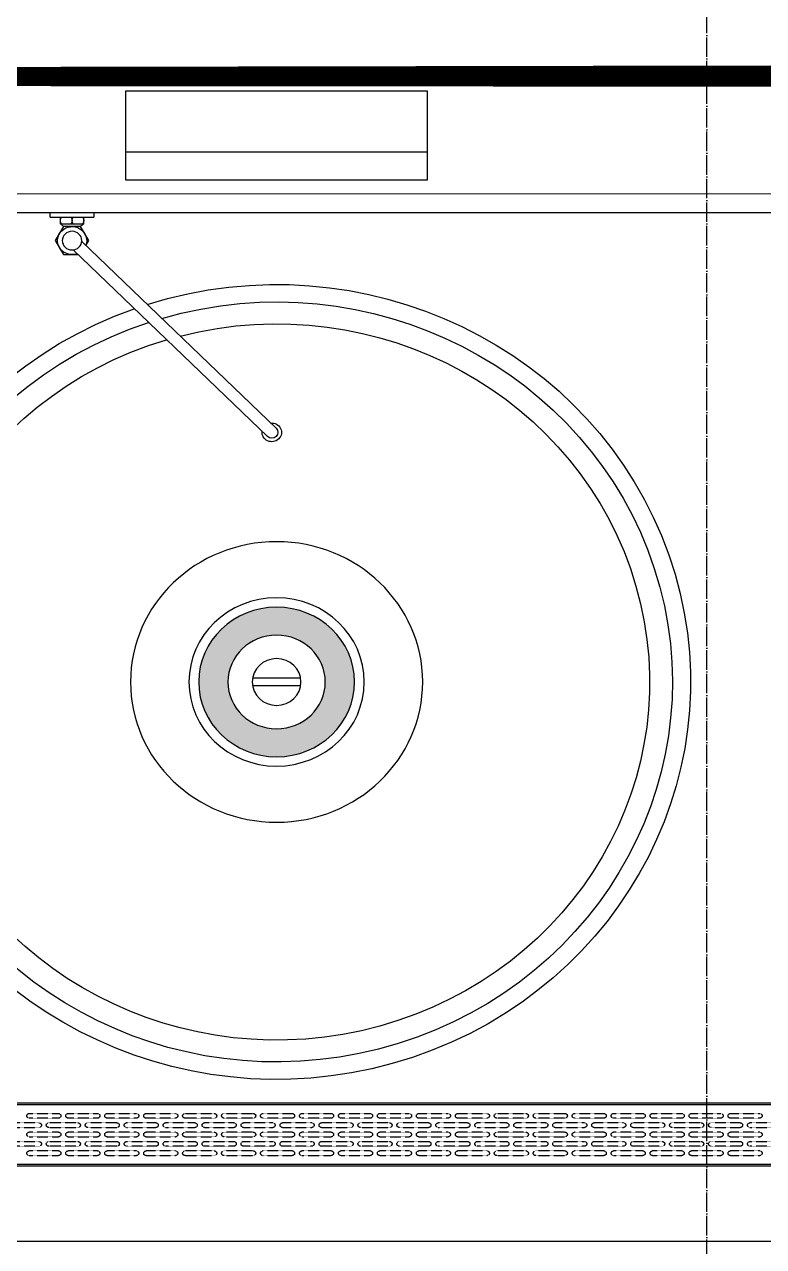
# Model space of a CAD drawing. Extents: x -12047294 to -5625356, y -1456591 to -622873.
# Drawn here: x -6028037 to -6027278, y -718829 to -717574 of the extents above; entities that cross this region are included whole.
import ezdxf

# ---------------------------------------------------------------- set-up
doc = ezdxf.new("R2010")
doc.units = 0
doc.header["$LTSCALE"] = 10
doc.header["$MEASUREMENT"] = 0
for name, pattern in [('_DASH', [0.425, 0.3, -0.125]), ('DASH', [0.35, 0.25, -0.1]), ('DOTE', [2.4200000000000004, 2, -0.2, 0.02, -0.2])]:
    doc.linetypes.add(name, pattern=pattern)
for name, color, linetype in [('A-WALL', 2, 'Continuous'), ('DOTE', 9, 'DOTE'), ('EQUIP', 1, 'Continuous')]:
    doc.layers.add(name, color=color, linetype=linetype)

# ---------------------------------------------------------------- blocks, each defined once
blk = doc.blocks.new('A$C293A612F')
at = {"layer": 'EQUIP'}
h = blk.add_hatch(color=8, dxfattribs=at)
edge = h.paths.add_edge_path(flags=16)
edge.add_ellipse((1620.000273391604, 625.919785425067), major_axis=(-50, 2.527860951e-07), ratio=0.9599999999999999, start_angle=0, end_angle=360, ccw=False)
edge = h.paths.add_edge_path()
edge.add_ellipse((1620.000273391604, 625.919785425067), major_axis=(-80, 1.524108533e-07), ratio=0.959999999962747, start_angle=0, end_angle=360, ccw=False)
for p, q in [((2200.000273391605, 1199.999785408377), (0.0002733916044235, 1199.999785423279)), ((39.53826590627432, 1123.199785426259), (2160.462280876934, 1123.199785396457)), ((2140.000273391605, 1057.919785425067), (60.00027339160443, 1057.919785425067)), ((1820.047659631818, 173.7332487553358), (1620.449178788811, 365.3477903604507)), ((1829.027915753424, 182.3542946279049), (1629.429434906691, 373.968836247921)), ((1815.732509404421, 177.8757929801941), (1812.679765317589, 172.7997854202986)), ((1838.660527430475, 187.199785426259), (1823.98052951321, 187.199785426259)), ((1847.32078146562, 172.7997854202986), (1838.660527430475, 187.199785426259)), ((1812.679765317589, 172.7997854202986), (1821.340019352734, 158.3997854292392)), ((1838.660527430475, 158.3997854292392), (1847.32078146562, 172.7997854202986)), ((1818.000273391604, 155.5197854191065), (1821.340019352734, 158.3997854292392)), ((1842.000273391604, 155.5197854191065), (1818.000273391604, 155.5197854191065)), ((1818.000273391604, 155.5197854191065), (1818.000273391604, 148.7997854202985)), ((1821.340019352734, 158.3997854292392), (1838.660527430475, 158.3997854292392)), ((1838.660527430475, 158.3997854292392), (1842.000273391604, 155.5197854191065)), ((1842.000273391604, 155.5197854191065), (1842.000273391604, 148.7997854202985)), ((2200.000273391605, 143.9997854232788), (0.0002733916044235, 143.9997854232788)), ((1852.500273391604, 148.7997854202985), (1807.500273391604, 148.7997854202985)), ((1807.500273391604, 143.9997854232788), (1807.500273391604, 148.7997854202985)), ((1852.500273391604, 143.9997854232788), (1807.500273391604, 143.9997854232788)), ((1852.500273391604, 148.7997854202985), (1852.500273391604, 143.9997854232788)), ((2200.000273391605, -0.0002145767211914), (0.0002733916044235, -0.0002145767211914))]:
    blk.add_line(p, q, dxfattribs=at)
at = {"layer": 'EQUIP', "color": 8}
for p, q in [((60.00027339160443, 1121.279785424471), (2140.000273391605, 1121.279785424471)), ((2140.000273391605, 1059.839785397053), (60.00027339160443, 1059.839785426855)), ((1595.322348032147, 629.7597854286432), (1644.678198751062, 629.7597854286432)), ((1595.322348032147, 622.0797854214906), (1644.678198751062, 622.0797854214906)), ((1775.000273391604, 110.3997854292392), (1465.000273391604, 110.3997854292392)), ((1465.000273391604, 110.3997854292392), (1465.000273391604, 19.19978542625903)), ((1775.000273391604, 19.19978542625903), (1775.000273391604, 110.3997854292392)), ((1775.000273391604, 81.59978541731834), (1465.000273391604, 81.59978541731834)), ((1465.000273391604, 19.19978542625903), (1775.000273391604, 19.19978542625903))]:
    blk.add_line(p, q, dxfattribs=at)
at = {"layer": 'EQUIP', "color": 8, "linetype": 'DASH', "ltscale": 0.1}
for p, q in [((1153.963393338024, 1112.159785419702), (1123.963393338024, 1112.159785419702)), ((1123.963393338024, 1107.359785422683), (1153.963393338024, 1107.359785422683)), ((1193.963393338024, 1112.159785419702), (1163.963393338024, 1112.159785419702)), ((1163.963393338024, 1107.359785422683), (1193.963393338024, 1107.359785422683)), ((1233.963393338024, 1112.159785419702), (1203.963393338024, 1112.159785419702)), ((1203.963393338024, 1107.359785422683), (1233.963393338024, 1107.359785422683)), ((1273.963393338024, 1112.159785419702), (1243.963393338024, 1112.159785419702)), ((1243.963393338024, 1107.359785422683), (1273.963393338024, 1107.359785422683)), ((1313.963393338024, 1112.159785419702), (1283.963393338025, 1112.159785419702)), ((1283.963393338025, 1107.359785422683), (1313.963393338024, 1107.359785422683)), ((1353.963393338024, 1112.159785419702), (1323.963393338025, 1112.159785419702)), ((1323.963393338025, 1107.359785422683), (1353.963393338024, 1107.359785422683)), ((1393.963393338024, 1112.159785419702), (1363.963393338024, 1112.159785419702)), ((1363.963393338024, 1107.359785422683), (1393.963393338024, 1107.359785422683)), ((1433.963393338024, 1112.159785419702), (1403.963393338024, 1112.159785419702)), ((1403.963393338024, 1107.359785422683), (1433.963393338024, 1107.359785422683)), ((1473.963393338024, 1112.159785419702), (1443.963393338024, 1112.159785419702)), ((1443.963393338024, 1107.359785422683), (1473.963393338024, 1107.359785422683)), ((1513.963393338024, 1112.159785419702), (1483.963393338024, 1112.159785419702)), ((1483.963393338024, 1107.359785422683), (1513.963393338024, 1107.359785422683)), ((1553.963393338024, 1112.159785419702), (1523.963393338024, 1112.159785419702)), ((1523.963393338024, 1107.359785422683), (1553.963393338024, 1107.359785422683)), ((1593.963393338025, 1112.159785419702), (1563.963393338024, 1112.159785419702)), ((1563.963393338024, 1107.359785422683), (1593.963393338025, 1107.359785422683)), ((1633.963393338024, 1112.159785419702), (1603.963393338025, 1112.159785419702)), ((1603.963393338025, 1107.359785422683), (1633.963393338024, 1107.359785422683)), ((1673.963393338025, 1112.159785419702), (1643.963393338024, 1112.159785419702)), ((1643.963393338024, 1107.359785422683), (1673.963393338025, 1107.359785422683)), ((1713.963393338024, 1112.159785419702), (1683.963393338023, 1112.159785419702)), ((1683.963393338023, 1107.359785422683), (1713.963393338024, 1107.359785422683)), ((1753.963393338025, 1112.159785419702), (1723.963393338024, 1112.159785419702)), ((1723.963393338024, 1107.359785422683), (1753.963393338025, 1107.359785422683)), ((1793.963393338025, 1112.159785419702), (1763.963393338024, 1112.159785419702)), ((1763.963393338024, 1107.359785422683), (1793.963393338025, 1107.359785422683)), ((1833.963393338024, 1112.159785419702), (1803.963393338024, 1112.159785419702)), ((1803.963393338024, 1107.359785422683), (1833.963393338024, 1107.359785422683)), ((1873.963393338025, 1112.159785419702), (1843.963393338025, 1112.159785419702)), ((1843.963393338025, 1107.359785422683), (1873.963393338025, 1107.359785422683)), ((1103.963393338024, 1102.559785425663), (1133.963393338024, 1102.559785425663)), ((1133.963393338024, 1097.759785428643), (1103.963393338024, 1097.759785428643)), ((1153.963393338024, 1092.959785416722), (1123.963393338024, 1092.959785416722)), ((1143.963393338024, 1102.559785425663), (1173.963393338024, 1102.559785425663)), ((1173.963393338024, 1097.759785428643), (1143.963393338024, 1097.759785428643)), ((1193.963393338024, 1092.959785416722), (1163.963393338024, 1092.959785416722)), ((1183.963393338024, 1102.559785425663), (1213.963393338024, 1102.559785425663)), ((1213.963393338024, 1097.759785428643), (1183.963393338024, 1097.759785428643)), ((1233.963393338024, 1092.959785416722), (1203.963393338024, 1092.959785416722)), ((1223.963393338024, 1102.559785425663), (1253.963393338024, 1102.559785425663)), ((1253.963393338024, 1097.759785428643), (1223.963393338024, 1097.759785428643)), ((1273.963393338024, 1092.959785416722), (1243.963393338024, 1092.959785416722)), ((1263.963393338024, 1102.559785425663), (1293.963393338025, 1102.559785425663)), ((1293.963393338025, 1097.759785428643), (1263.963393338024, 1097.759785428643)), ((1313.963393338024, 1092.959785416722), (1283.963393338025, 1092.959785416722)), ((1303.963393338025, 1102.559785425663), (1333.963393338025, 1102.559785425663)), ((1333.963393338025, 1097.759785428643), (1303.963393338025, 1097.759785428643)), ((1353.963393338024, 1092.959785416722), (1323.963393338025, 1092.959785416722)), ((1343.963393338025, 1102.559785425663), (1373.963393338025, 1102.559785425663)), ((1373.963393338025, 1097.759785428643), (1343.963393338025, 1097.759785428643)), ((1393.963393338024, 1092.959785416722), (1363.963393338024, 1092.959785416722)), ((1383.963393338025, 1102.559785425663), (1413.963393338024, 1102.559785425663)), ((1413.963393338024, 1097.759785428643), (1383.963393338025, 1097.759785428643)), ((1433.963393338024, 1092.959785416722), (1403.963393338024, 1092.959785416722)), ((1423.963393338025, 1102.559785425663), (1453.963393338024, 1102.559785425663)), ((1453.963393338024, 1097.759785428643), (1423.963393338025, 1097.759785428643)), ((1473.963393338024, 1092.959785416722), (1443.963393338024, 1092.959785416722)), ((1463.963393338024, 1102.559785425663), (1493.963393338025, 1102.559785425663)), ((1493.963393338025, 1097.759785428643), (1463.963393338024, 1097.759785428643)), ((1513.963393338024, 1092.959785416722), (1483.963393338024, 1092.959785416722)), ((1503.963393338024, 1102.559785425663), (1533.963393338025, 1102.559785425663)), ((1533.963393338025, 1097.759785428643), (1503.963393338024, 1097.759785428643)), ((1553.963393338024, 1092.959785416722), (1523.963393338024, 1092.959785416722)), ((1543.963393338025, 1102.559785425663), (1573.963393338025, 1102.559785425663)), ((1573.963393338025, 1097.759785428643), (1543.963393338025, 1097.759785428643)), ((1593.963393338025, 1092.959785416722), (1563.963393338024, 1092.959785416722)), ((1583.963393338025, 1102.559785425663), (1613.963393338024, 1102.559785425663)), ((1613.963393338024, 1097.759785428643), (1583.963393338025, 1097.759785428643)), ((1633.963393338024, 1092.959785416722), (1603.963393338025, 1092.959785416722)), ((1623.963393338025, 1102.559785425663), (1653.963393338025, 1102.559785425663)), ((1653.963393338025, 1097.759785428643), (1623.963393338025, 1097.759785428643)), ((1673.963393338025, 1092.959785416722), (1643.963393338024, 1092.959785416722)), ((1663.963393338024, 1102.559785425663), (1693.963393338024, 1102.559785425663)), ((1693.963393338024, 1097.759785428643), (1663.963393338024, 1097.759785428643)), ((1713.963393338024, 1092.959785416722), (1683.963393338023, 1092.959785416722)), ((1703.963393338025, 1102.559785425663), (1733.963393338024, 1102.559785425663)), ((1733.963393338024, 1097.759785428643), (1703.963393338025, 1097.759785428643)), ((1753.963393338025, 1092.959785416722), (1723.963393338024, 1092.959785416722)), ((1743.963393338025, 1102.559785425663), (1773.963393338024, 1102.559785425663)), ((1773.963393338024, 1097.759785428643), (1743.963393338025, 1097.759785428643)), ((1793.963393338025, 1092.959785416722), (1763.963393338024, 1092.959785416722)), ((1783.963393338024, 1102.559785425663), (1813.963393338024, 1102.559785425663)), ((1813.963393338024, 1097.759785428643), (1783.963393338024, 1097.759785428643)), ((1833.963393338024, 1092.959785416722), (1803.963393338024, 1092.959785416722)), ((1823.963393338025, 1102.559785425663), (1853.963393338025, 1102.559785425663)), ((1853.963393338025, 1097.759785428643), (1823.963393338025, 1097.759785428643)), ((1873.963393338025, 1092.959785416722), (1843.963393338025, 1092.959785416722)), ((1863.963393338024, 1102.559785425663), (1893.963393338024, 1102.559785425663)), ((1893.963393338024, 1097.759785428643), (1863.963393338024, 1097.759785428643)), ((1133.963393338024, 1083.359785422683), (1103.963393338024, 1083.359785422683)), ((1123.963393338024, 1088.159785419702), (1153.963393338024, 1088.159785419702)), ((1173.963393338024, 1083.359785422683), (1143.963393338024, 1083.359785422683)), ((1163.963393338024, 1088.159785419702), (1193.963393338024, 1088.159785419702)), ((1213.963393338024, 1083.359785422683), (1183.963393338024, 1083.359785422683)), ((1203.963393338024, 1088.159785419702), (1233.963393338024, 1088.159785419702)), ((1253.963393338024, 1083.359785422683), (1223.963393338024, 1083.359785422683)), ((1243.963393338024, 1088.159785419702), (1273.963393338024, 1088.159785419702)), ((1293.963393338025, 1083.359785422683), (1263.963393338024, 1083.359785422683)), ((1283.963393338025, 1088.159785419702), (1313.963393338024, 1088.159785419702)), ((1333.963393338025, 1083.359785422683), (1303.963393338025, 1083.359785422683)), ((1323.963393338025, 1088.159785419702), (1353.963393338024, 1088.159785419702)), ((1373.963393338025, 1083.359785422683), (1343.963393338025, 1083.359785422683)), ((1363.963393338024, 1088.159785419702), (1393.963393338024, 1088.159785419702)), ((1413.963393338024, 1083.359785422683), (1383.963393338025, 1083.359785422683)), ((1403.963393338024, 1088.159785419702), (1433.963393338024, 1088.159785419702)), ((1453.963393338024, 1083.359785422683), (1423.963393338025, 1083.359785422683)), ((1443.963393338024, 1088.159785419702), (1473.963393338024, 1088.159785419702)), ((1493.963393338025, 1083.359785422683), (1463.963393338024, 1083.359785422683)), ((1483.963393338024, 1088.159785419702), (1513.963393338024, 1088.159785419702)), ((1533.963393338025, 1083.359785422683), (1503.963393338024, 1083.359785422683)), ((1523.963393338024, 1088.159785419702), (1553.963393338024, 1088.159785419702)), ((1573.963393338025, 1083.359785422683), (1543.963393338025, 1083.359785422683)), ((1563.963393338024, 1088.159785419702), (1593.963393338025, 1088.159785419702)), ((1613.963393338024, 1083.359785422683), (1583.963393338025, 1083.359785422683)), ((1603.963393338025, 1088.159785419702), (1633.963393338024, 1088.159785419702)), ((1653.963393338025, 1083.359785422683), (1623.963393338025, 1083.359785422683)), ((1643.963393338024, 1088.159785419702), (1673.963393338025, 1088.159785419702)), ((1693.963393338024, 1083.359785422683), (1663.963393338024, 1083.359785422683)), ((1683.963393338023, 1088.159785419702), (1713.963393338024, 1088.159785419702)), ((1733.963393338024, 1083.359785422683), (1703.963393338025, 1083.359785422683)), ((1723.963393338024, 1088.159785419702), (1753.963393338025, 1088.159785419702)), ((1773.963393338024, 1083.359785422683), (1743.963393338025, 1083.359785422683)), ((1763.963393338024, 1088.159785419702), (1793.963393338025, 1088.159785419702)), ((1813.963393338024, 1083.359785422683), (1783.963393338024, 1083.359785422683)), ((1803.963393338024, 1088.159785419702), (1833.963393338024, 1088.159785419702)), ((1853.963393338025, 1083.359785422683), (1823.963393338025, 1083.359785422683)), ((1843.963393338025, 1088.159785419702), (1873.963393338025, 1088.159785419702)), ((1893.963393338024, 1083.359785422683), (1863.963393338024, 1083.359785422683)), ((1103.963393338024, 1078.559785425663), (1133.963393338024, 1078.559785425663)), ((1123.963393338024, 1073.759785428643), (1153.963393338024, 1073.759785428643)), ((1153.963393338024, 1068.959785416722), (1123.963393338024, 1068.959785416722)), ((1143.963393338024, 1078.559785425663), (1173.963393338024, 1078.559785425663)), ((1163.963393338024, 1073.759785428643), (1193.963393338024, 1073.759785428643)), ((1193.963393338024, 1068.959785416722), (1163.963393338024, 1068.959785416722)), ((1183.963393338024, 1078.559785425663), (1213.963393338024, 1078.559785425663)), ((1203.963393338024, 1073.759785428643), (1233.963393338024, 1073.759785428643)), ((1233.963393338024, 1068.959785416722), (1203.963393338024, 1068.959785416722)), ((1223.963393338024, 1078.559785425663), (1253.963393338024, 1078.559785425663)), ((1243.963393338024, 1073.759785428643), (1273.963393338024, 1073.759785428643)), ((1273.963393338024, 1068.959785416722), (1243.963393338024, 1068.959785416722)), ((1263.963393338024, 1078.559785425663), (1293.963393338025, 1078.559785425663)), ((1283.963393338025, 1073.759785428643), (1313.963393338024, 1073.759785428643)), ((1313.963393338024, 1068.959785416722), (1283.963393338025, 1068.959785416722)), ((1303.963393338025, 1078.559785425663), (1333.963393338025, 1078.559785425663)), ((1323.963393338025, 1073.759785428643), (1353.963393338024, 1073.759785428643)), ((1353.963393338024, 1068.959785416722), (1323.963393338025, 1068.959785416722)), ((1343.963393338025, 1078.559785425663), (1373.963393338025, 1078.559785425663)), ((1363.963393338024, 1073.759785428643), (1393.963393338024, 1073.759785428643)), ((1393.963393338024, 1068.959785416722), (1363.963393338024, 1068.959785416722)), ((1383.963393338025, 1078.559785425663), (1413.963393338024, 1078.559785425663)), ((1403.963393338024, 1073.759785428643), (1433.963393338024, 1073.759785428643)), ((1433.963393338024, 1068.959785416722), (1403.963393338024, 1068.959785416722)), ((1423.963393338025, 1078.559785425663), (1453.963393338024, 1078.559785425663)), ((1443.963393338024, 1073.759785428643), (1473.963393338024, 1073.759785428643)), ((1473.963393338024, 1068.959785416722), (1443.963393338024, 1068.959785416722)), ((1463.963393338024, 1078.559785425663), (1493.963393338025, 1078.559785425663)), ((1483.963393338024, 1073.759785428643), (1513.963393338024, 1073.759785428643)), ((1513.963393338024, 1068.959785416722), (1483.963393338024, 1068.959785416722)), ((1503.963393338024, 1078.559785425663), (1533.963393338025, 1078.559785425663)), ((1523.963393338024, 1073.759785428643), (1553.963393338024, 1073.759785428643)), ((1553.963393338024, 1068.959785416722), (1523.963393338024, 1068.959785416722)), ((1543.963393338025, 1078.559785425663), (1573.963393338025, 1078.559785425663)), ((1563.963393338024, 1073.759785428643), (1593.963393338025, 1073.759785428643)), ((1593.963393338025, 1068.959785416722), (1563.963393338024, 1068.959785416722)), ((1583.963393338025, 1078.559785425663), (1613.963393338024, 1078.559785425663)), ((1603.963393338025, 1073.759785428643), (1633.963393338024, 1073.759785428643)), ((1633.963393338024, 1068.959785416722), (1603.963393338025, 1068.959785416722)), ((1623.963393338025, 1078.559785425663), (1653.963393338025, 1078.559785425663)), ((1643.963393338024, 1073.759785428643), (1673.963393338025, 1073.759785428643)), ((1673.963393338025, 1068.959785416722), (1643.963393338024, 1068.959785416722)), ((1663.963393338024, 1078.559785425663), (1693.963393338024, 1078.559785425663)), ((1683.963393338023, 1073.759785428643), (1713.963393338024, 1073.759785428643)), ((1713.963393338024, 1068.959785416722), (1683.963393338023, 1068.959785416722)), ((1703.963393338025, 1078.559785425663), (1733.963393338024, 1078.559785425663)), ((1723.963393338024, 1073.759785428643), (1753.963393338025, 1073.759785428643)), ((1753.963393338025, 1068.959785416722), (1723.963393338024, 1068.959785416722)), ((1743.963393338025, 1078.559785425663), (1773.963393338024, 1078.559785425663)), ((1763.963393338024, 1073.759785428643), (1793.963393338025, 1073.759785428643)), ((1793.963393338025, 1068.959785416722), (1763.963393338024, 1068.959785416722)), ((1783.963393338024, 1078.559785425663), (1813.963393338024, 1078.559785425663)), ((1803.963393338024, 1073.759785428643), (1833.963393338024, 1073.759785428643)), ((1833.963393338024, 1068.959785416722), (1803.963393338024, 1068.959785416722)), ((1823.963393338025, 1078.559785425663), (1853.963393338025, 1078.559785425663)), ((1843.963393338025, 1073.759785428643), (1873.963393338025, 1073.759785428643)), ((1873.963393338025, 1068.959785416722), (1843.963393338025, 1068.959785416722)), ((1863.963393338024, 1078.559785425663), (1893.963393338024, 1078.559785425663))]:
    blk.add_line(p, q, dxfattribs=at)
at = {"layer": 'EQUIP', "lineweight": 15}
blk.add_line((2180.000273391605, 124.7997854202985), (20.00027339160443, 124.7997854202985), dxfattribs=at)
at = {"layer": 'EQUIP', "color": 8, "linetype": 'DASH', "ltscale": 0.1, "extrusion": (0, 0, -0.9999999999999998)}
for centre, major_axis, ratio, start_param, end_param in [((1123.963393338024, 1109.759785428643), (2.499999999999996, 8.82040192e-08), 0.9600000023841861, 1.570796360665239, 4.712389014255031), ((1153.963393338024, 1109.759785428643), (-2.499999999999999, 2.99363436e-08), 0.9599999964237212, 1.57079631529934, 4.712388968889133), ((1163.963393338024, 1109.759785428643), (2.499999999999996, 8.82040192e-08), 0.9600000023841861, 1.570796360665239, 4.712389014255031), ((1193.963393338024, 1109.759785428643), (-2.499999999999999, 2.99363436e-08), 0.9599999964237212, 1.57079631529934, 4.712388968889133), ((1203.963393338024, 1109.759785428643), (2.499999999999996, 8.82040192e-08), 0.9600000023841861, 1.570796360665239, 4.712389014255031), ((1233.963393338024, 1109.759785428643), (-2.499999999999999, 2.99363436e-08), 0.9599999964237212, 1.57079631529934, 4.712388968889133), ((1243.963393338024, 1109.759785428643), (2.499999999999996, 8.82040192e-08), 0.9600000023841861, 1.570796360665239, 4.712389014255031), ((1273.963393338024, 1109.759785428643), (-2.499999999999999, 2.99363436e-08), 0.9599999964237212, 1.57079631529934, 4.712388968889133), ((1283.963393338025, 1109.759785428643), (2.499999999999996, 8.82040192e-08), 0.9600000023841861, 1.570796360665239, 4.712389014255031), ((1313.963393338024, 1109.759785428643), (-2.499999999999999, 2.99363436e-08), 0.9599999964237212, 1.57079631529934, 4.712388968889133), ((1323.963393338025, 1109.759785428643), (2.499999999999996, 8.82040192e-08), 0.9600000023841861, 1.570796360665239, 4.712389014255031), ((1353.963393338024, 1109.759785428643), (-2.499999999999999, 2.99363436e-08), 0.9599999964237212, 1.57079631529934, 4.712388968889133), ((1363.963393338024, 1109.759785428643), (2.499999999999996, 8.82040192e-08), 0.9600000023841861, 1.570796360665239, 4.712389014255031), ((1393.963393338024, 1109.759785428643), (-2.499999999999999, 2.99363436e-08), 0.9599999964237212, 1.57079631529934, 4.712388968889133), ((1403.963393338024, 1109.759785428643), (2.499999999999996, 8.82040192e-08), 0.9600000023841861, 1.570796360665239, 4.712389014255031), ((1433.963393338024, 1109.759785428643), (-2.499999999999999, 2.99363436e-08), 0.9599999964237212, 1.57079631529934, 4.712388968889133), ((1443.963393338024, 1109.759785428643), (2.499999999999996, 8.82040192e-08), 0.9600000023841861, 1.570796360665239, 4.712389014255031), ((1473.963393338024, 1109.759785428643), (-2.499999999999999, 2.99363436e-08), 0.9599999964237212, 1.57079631529934, 4.712388968889133), ((1483.963393338024, 1109.759785428643), (2.499999999999996, 8.82040192e-08), 0.9600000023841861, 1.570796360665239, 4.712389014255031), ((1513.963393338024, 1109.759785428643), (-2.499999999999999, 2.99363436e-08), 0.9599999964237212, 1.57079631529934, 4.712388968889133), ((1523.963393338024, 1109.759785428643), (2.499999999999996, 8.82040192e-08), 0.9600000023841861, 1.570796360665239, 4.712389014255031), ((1553.963393338024, 1109.759785428643), (-2.499999999999999, 2.99363436e-08), 0.9599999964237212, 1.57079631529934, 4.712388968889133), ((1563.963393338024, 1109.759785428643), (2.499999999999996, 8.82040192e-08), 0.9600000023841861, 1.570796360665239, 4.712389014255031), ((1593.963393338025, 1109.759785428643), (-2.499999999999999, 2.99363436e-08), 0.9599999964237212, 1.57079631529934, 4.712388968889133), ((1603.963393338025, 1109.759785428643), (2.499999999999996, 8.82040192e-08), 0.9600000023841861, 1.570796360665239, 4.712389014255031), ((1633.963393338024, 1109.759785428643), (-2.499999999999999, 2.99363436e-08), 0.9599999964237212, 1.57079631529934, 4.712388968889133), ((1643.963393338024, 1109.759785428643), (2.499999999999996, 8.82040192e-08), 0.9600000023841861, 1.570796360665239, 4.712389014255031), ((1673.963393338025, 1109.759785428643), (-2.499999999999999, 2.99363436e-08), 0.9599999964237212, 1.57079631529934, 4.712388968889133), ((1683.963393338023, 1109.759785428643), (2.499999999999996, 8.82040192e-08), 0.9600000023841861, 1.570796360665239, 4.712389014255031), ((1713.963393338024, 1109.759785428643), (-2.499999999999999, 2.99363436e-08), 0.9599999964237212, 1.57079631529934, 4.712388968889133), ((1723.963393338024, 1109.759785428643), (2.499999999999996, 8.82040192e-08), 0.9600000023841861, 1.570796360665239, 4.712389014255031), ((1753.963393338025, 1109.759785428643), (-2.499999999999999, 2.99363436e-08), 0.9599999964237212, 1.57079631529934, 4.712388968889133), ((1763.963393338024, 1109.759785428643), (2.499999999999996, 8.82040192e-08), 0.9600000023841861, 1.570796360665239, 4.712389014255031), ((1793.963393338025, 1109.759785428643), (-2.499999999999999, 2.99363436e-08), 0.9599999964237212, 1.57079631529934, 4.712388968889133), ((1803.963393338024, 1109.759785428643), (2.499999999999996, 8.82040192e-08), 0.9600000023841861, 1.570796360665239, 4.712389014255031), ((1833.963393338024, 1109.759785428643), (-2.499999999999999, 2.99363436e-08), 0.9599999964237212, 1.57079631529934, 4.712388968889133), ((1843.963393338025, 1109.759785428643), (2.499999999999996, 8.82040192e-08), 0.9600000023841861, 1.570796360665239, 4.712389014255031), ((1873.963393338025, 1109.759785428643), (-2.499999999999999, 2.99363436e-08), 0.9599999964237212, 1.57079631529934, 4.712388968889133), ((1123.963393338024, 1090.559785425663), (2.499999999999996, 8.82040192e-08), 0.9600000023841861, 1.570796360665239, 4.712389014255031), ((1143.963393338024, 1100.159785419702), (2.499999999999999, 2.6447879e-08), 0.9599999964237212, 1.570796336950879, 4.712388990540675), ((1153.963393338024, 1090.559785425663), (-2.499999999999999, 2.99363436e-08), 0.9599999964237212, 1.57079631529934, 4.712388968889133), ((1163.963393338024, 1090.559785425663), (2.499999999999996, 8.82040192e-08), 0.9600000023841861, 1.570796360665239, 4.712389014255031), ((1183.963393338024, 1100.159785419702), (2.499999999999999, 2.6447879e-08), 0.9599999964237212, 1.570796336950879, 4.712388990540675), ((1193.963393338024, 1090.559785425663), (-2.499999999999999, 2.99363436e-08), 0.9599999964237212, 1.57079631529934, 4.712388968889133), ((1203.963393338024, 1090.559785425663), (2.499999999999996, 8.82040192e-08), 0.9600000023841861, 1.570796360665239, 4.712389014255031), ((1223.963393338024, 1100.159785419702), (2.499999999999999, 2.6447879e-08), 0.9599999964237212, 1.570796336950879, 4.712388990540675), ((1233.963393338024, 1090.559785425663), (-2.499999999999999, 2.99363436e-08), 0.9599999964237212, 1.57079631529934, 4.712388968889133), ((1243.963393338024, 1090.559785425663), (2.499999999999996, 8.82040192e-08), 0.9600000023841861, 1.570796360665239, 4.712389014255031), ((1263.963393338024, 1100.159785419702), (2.499999999999999, 2.6447879e-08), 0.9599999964237212, 1.570796336950879, 4.712388990540675), ((1273.963393338024, 1090.559785425663), (-2.499999999999999, 2.99363436e-08), 0.9599999964237212, 1.57079631529934, 4.712388968889133), ((1283.963393338025, 1090.559785425663), (2.499999999999996, 8.82040192e-08), 0.9600000023841861, 1.570796360665239, 4.712389014255031), ((1303.963393338025, 1100.159785419702), (2.499999999999999, 2.6447879e-08), 0.9599999964237212, 1.570796336950879, 4.712388990540675), ((1313.963393338024, 1090.559785425663), (-2.499999999999999, 2.99363436e-08), 0.9599999964237212, 1.57079631529934, 4.712388968889133), ((1323.963393338025, 1090.559785425663), (2.499999999999996, 8.82040192e-08), 0.9600000023841861, 1.570796360665239, 4.712389014255031), ((1343.963393338025, 1100.159785419702), (2.499999999999999, 2.6447879e-08), 0.9599999964237212, 1.570796336950879, 4.712388990540675), ((1353.963393338024, 1090.559785425663), (-2.499999999999999, 2.99363436e-08), 0.9599999964237212, 1.57079631529934, 4.712388968889133), ((1363.963393338024, 1090.559785425663), (2.499999999999996, 8.82040192e-08), 0.9600000023841861, 1.570796360665239, 4.712389014255031), ((1383.963393338025, 1100.159785419702), (2.499999999999999, 2.6447879e-08), 0.9599999964237212, 1.570796336950879, 4.712388990540675), ((1393.963393338024, 1090.559785425663), (-2.499999999999999, 2.99363436e-08), 0.9599999964237212, 1.57079631529934, 4.712388968889133), ((1403.963393338024, 1090.559785425663), (2.499999999999996, 8.82040192e-08), 0.9600000023841861, 1.570796360665239, 4.712389014255031), ((1423.963393338025, 1100.159785419702), (2.499999999999999, 2.6447879e-08), 0.9599999964237212, 1.570796336950879, 4.712388990540675), ((1433.963393338024, 1090.559785425663), (-2.499999999999999, 2.99363436e-08), 0.9599999964237212, 1.57079631529934, 4.712388968889133), ((1443.963393338024, 1090.559785425663), (2.499999999999996, 8.82040192e-08), 0.9600000023841861, 1.570796360665239, 4.712389014255031), ((1463.963393338024, 1100.159785419702), (2.499999999999999, 2.6447879e-08), 0.9599999964237212, 1.570796336950879, 4.712388990540675), ((1473.963393338024, 1090.559785425663), (-2.499999999999999, 2.99363436e-08), 0.9599999964237212, 1.57079631529934, 4.712388968889133), ((1483.963393338024, 1090.559785425663), (2.499999999999996, 8.82040192e-08), 0.9600000023841861, 1.570796360665239, 4.712389014255031), ((1503.963393338024, 1100.159785419702), (2.499999999999999, 2.6447879e-08), 0.9599999964237212, 1.570796336950879, 4.712388990540675), ((1513.963393338024, 1090.559785425663), (-2.499999999999999, 2.99363436e-08), 0.9599999964237212, 1.57079631529934, 4.712388968889133), ((1523.963393338024, 1090.559785425663), (2.499999999999996, 8.82040192e-08), 0.9600000023841861, 1.570796360665239, 4.712389014255031), ((1543.963393338025, 1100.159785419702), (2.499999999999999, 2.6447879e-08), 0.9599999964237212, 1.570796336950879, 4.712388990540675), ((1553.963393338024, 1090.559785425663), (-2.499999999999999, 2.99363436e-08), 0.9599999964237212, 1.57079631529934, 4.712388968889133), ((1563.963393338024, 1090.559785425663), (2.499999999999996, 8.82040192e-08), 0.9600000023841861, 1.570796360665239, 4.712389014255031), ((1583.963393338025, 1100.159785419702), (2.499999999999999, 2.6447879e-08), 0.9599999964237212, 1.570796336950879, 4.712388990540675), ((1593.963393338025, 1090.559785425663), (-2.499999999999999, 2.99363436e-08), 0.9599999964237212, 1.57079631529934, 4.712388968889133), ((1603.963393338025, 1090.559785425663), (2.499999999999996, 8.82040192e-08), 0.9600000023841861, 1.570796360665239, 4.712389014255031), ((1623.963393338025, 1100.159785419702), (2.499999999999999, 2.6447879e-08), 0.9599999964237212, 1.570796336950879, 4.712388990540675), ((1633.963393338024, 1090.559785425663), (-2.499999999999999, 2.99363436e-08), 0.9599999964237212, 1.57079631529934, 4.712388968889133), ((1643.963393338024, 1090.559785425663), (2.499999999999996, 8.82040192e-08), 0.9600000023841861, 1.570796360665239, 4.712389014255031), ((1663.963393338024, 1100.159785419702), (2.499999999999999, 2.6447879e-08), 0.9599999964237212, 1.570796336950879, 4.712388990540675), ((1673.963393338025, 1090.559785425663), (-2.499999999999999, 2.99363436e-08), 0.9599999964237212, 1.57079631529934, 4.712388968889133), ((1683.963393338023, 1090.559785425663), (2.499999999999996, 8.82040192e-08), 0.9600000023841861, 1.570796360665239, 4.712389014255031), ((1703.963393338025, 1100.159785419702), (2.499999999999999, 2.6447879e-08), 0.9599999964237212, 1.570796336950879, 4.712388990540675), ((1713.963393338024, 1090.559785425663), (-2.499999999999999, 2.99363436e-08), 0.9599999964237212, 1.57079631529934, 4.712388968889133), ((1723.963393338024, 1090.559785425663), (2.499999999999996, 8.82040192e-08), 0.9600000023841861, 1.570796360665239, 4.712389014255031), ((1743.963393338025, 1100.159785419702), (2.499999999999999, 2.6447879e-08), 0.9599999964237212, 1.570796336950879, 4.712388990540675), ((1753.963393338025, 1090.559785425663), (-2.499999999999999, 2.99363436e-08), 0.9599999964237212, 1.57079631529934, 4.712388968889133), ((1763.963393338024, 1090.559785425663), (2.499999999999996, 8.82040192e-08), 0.9600000023841861, 1.570796360665239, 4.712389014255031), ((1783.963393338024, 1100.159785419702), (2.499999999999999, 2.6447879e-08), 0.9599999964237212, 1.570796336950879, 4.712388990540675), ((1793.963393338025, 1090.559785425663), (-2.499999999999999, 2.99363436e-08), 0.9599999964237212, 1.57079631529934, 4.712388968889133), ((1803.963393338024, 1090.559785425663), (2.499999999999996, 8.82040192e-08), 0.9600000023841861, 1.570796360665239, 4.712389014255031), ((1823.963393338025, 1100.159785419702), (2.499999999999999, 2.6447879e-08), 0.9599999964237212, 1.570796336950879, 4.712388990540675), ((1833.963393338024, 1090.559785425663), (-2.499999999999999, 2.99363436e-08), 0.9599999964237212, 1.57079631529934, 4.712388968889133), ((1843.963393338025, 1090.559785425663), (2.499999999999996, 8.82040192e-08), 0.9600000023841861, 1.570796360665239, 4.712389014255031), ((1863.963393338024, 1100.159785419702), (2.499999999999999, 2.6447879e-08), 0.9599999964237212, 1.570796336950879, 4.712388990540675), ((1873.963393338025, 1090.559785425663), (-2.499999999999999, 2.99363436e-08), 0.9599999964237212, 1.57079631529934, 4.712388968889133), ((1143.963393338024, 1080.959785416722), (2.499999999999999, 2.6447879e-08), 0.9599999964237212, 1.570796336950879, 4.712388990540675), ((1183.963393338024, 1080.959785416722), (2.499999999999999, 2.6447879e-08), 0.9599999964237212, 1.570796336950879, 4.712388990540675), ((1223.963393338024, 1080.959785416722), (2.499999999999999, 2.6447879e-08), 0.9599999964237212, 1.570796336950879, 4.712388990540675), ((1263.963393338024, 1080.959785416722), (2.499999999999999, 2.6447879e-08), 0.9599999964237212, 1.570796336950879, 4.712388990540675), ((1303.963393338025, 1080.959785416722), (2.499999999999999, 2.6447879e-08), 0.9599999964237212, 1.570796336950879, 4.712388990540675), ((1343.963393338025, 1080.959785416722), (2.499999999999999, 2.6447879e-08), 0.9599999964237212, 1.570796336950879, 4.712388990540675), ((1383.963393338025, 1080.959785416722), (2.499999999999999, 2.6447879e-08), 0.9599999964237212, 1.570796336950879, 4.712388990540675), ((1423.963393338025, 1080.959785416722), (2.499999999999999, 2.6447879e-08), 0.9599999964237212, 1.570796336950879, 4.712388990540675), ((1463.963393338024, 1080.959785416722), (2.499999999999999, 2.6447879e-08), 0.9599999964237212, 1.570796336950879, 4.712388990540675), ((1503.963393338024, 1080.959785416722), (2.499999999999999, 2.6447879e-08), 0.9599999964237212, 1.570796336950879, 4.712388990540675), ((1543.963393338025, 1080.959785416722), (2.499999999999999, 2.6447879e-08), 0.9599999964237212, 1.570796336950879, 4.712388990540675), ((1583.963393338025, 1080.959785416722), (2.499999999999999, 2.6447879e-08), 0.9599999964237212, 1.570796336950879, 4.712388990540675), ((1623.963393338025, 1080.959785416722), (2.499999999999999, 2.6447879e-08), 0.9599999964237212, 1.570796336950879, 4.712388990540675), ((1663.963393338024, 1080.959785416722), (2.499999999999999, 2.6447879e-08), 0.9599999964237212, 1.570796336950879, 4.712388990540675), ((1703.963393338025, 1080.959785416722), (2.499999999999999, 2.6447879e-08), 0.9599999964237212, 1.570796336950879, 4.712388990540675), ((1743.963393338025, 1080.959785416722), (2.499999999999999, 2.6447879e-08), 0.9599999964237212, 1.570796336950879, 4.712388990540675), ((1783.963393338024, 1080.959785416722), (2.499999999999999, 2.6447879e-08), 0.9599999964237212, 1.570796336950879, 4.712388990540675), ((1823.963393338025, 1080.959785416722), (2.499999999999999, 2.6447879e-08), 0.9599999964237212, 1.570796336950879, 4.712388990540675), ((1863.963393338024, 1080.959785416722), (2.499999999999999, 2.6447879e-08), 0.9599999964237212, 1.570796336950879, 4.712388990540675)]:
    blk.add_ellipse(centre, major_axis=major_axis, ratio=ratio, start_param=start_param, end_param=end_param, dxfattribs=at)
at = {"layer": 'EQUIP', "color": 8, "linetype": 'DASH', "ltscale": 0.1, "extrusion": (0, 0, -1)}
for centre, major_axis, ratio, start_param, end_param in [((1133.963393338024, 1100.159785419702), (2.5, 3.18197847e-08), 0.9600000023841856, -1.570796314576099, 1.570796339013693), ((1173.963393338024, 1100.159785419702), (2.5, 3.18197847e-08), 0.9600000023841856, -1.570796314576099, 1.570796339013693), ((1213.963393338024, 1100.159785419702), (2.5, 3.18197847e-08), 0.9600000023841856, -1.570796314576099, 1.570796339013693), ((1253.963393338024, 1100.159785419702), (2.5, 3.18197847e-08), 0.9600000023841856, -1.570796314576099, 1.570796339013693), ((1293.963393338025, 1100.159785419702), (2.5, 3.18197847e-08), 0.9600000023841856, -1.570796314576099, 1.570796339013693), ((1333.963393338025, 1100.159785419702), (2.5, 3.18197847e-08), 0.9600000023841856, -1.570796314576099, 1.570796339013693), ((1373.963393338025, 1100.159785419702), (2.5, 3.18197847e-08), 0.9600000023841856, -1.570796314576099, 1.570796339013693), ((1413.963393338024, 1100.159785419702), (2.5, 3.18197847e-08), 0.9600000023841856, -1.570796314576099, 1.570796339013693), ((1453.963393338024, 1100.159785419702), (2.5, 3.18197847e-08), 0.9600000023841856, -1.570796314576099, 1.570796339013693), ((1493.963393338025, 1100.159785419702), (2.5, 3.18197847e-08), 0.9600000023841856, -1.570796314576099, 1.570796339013693), ((1533.963393338025, 1100.159785419702), (2.5, 3.18197847e-08), 0.9600000023841856, -1.570796314576099, 1.570796339013693), ((1573.963393338025, 1100.159785419702), (2.5, 3.18197847e-08), 0.9600000023841856, -1.570796314576099, 1.570796339013693), ((1613.963393338024, 1100.159785419702), (2.5, 3.18197847e-08), 0.9600000023841856, -1.570796314576099, 1.570796339013693), ((1653.963393338025, 1100.159785419702), (2.5, 3.18197847e-08), 0.9600000023841856, -1.570796314576099, 1.570796339013693), ((1693.963393338024, 1100.159785419702), (2.5, 3.18197847e-08), 0.9600000023841856, -1.570796314576099, 1.570796339013693), ((1733.963393338024, 1100.159785419702), (2.5, 3.18197847e-08), 0.9600000023841856, -1.570796314576099, 1.570796339013693), ((1773.963393338024, 1100.159785419702), (2.5, 3.18197847e-08), 0.9600000023841856, -1.570796314576099, 1.570796339013693), ((1813.963393338024, 1100.159785419702), (2.5, 3.18197847e-08), 0.9600000023841856, -1.570796314576099, 1.570796339013693), ((1853.963393338025, 1100.159785419702), (2.5, 3.18197847e-08), 0.9600000023841856, -1.570796314576099, 1.570796339013693), ((1133.963393338024, 1080.959785416722), (2.5, 3.18197847e-08), 0.9600000023841856, -1.570796314576099, 1.570796339013693), ((1173.963393338024, 1080.959785416722), (2.5, 3.18197847e-08), 0.9600000023841856, -1.570796314576099, 1.570796339013693), ((1213.963393338024, 1080.959785416722), (2.5, 3.18197847e-08), 0.9600000023841856, -1.570796314576099, 1.570796339013693), ((1253.963393338024, 1080.959785416722), (2.5, 3.18197847e-08), 0.9600000023841856, -1.570796314576099, 1.570796339013693), ((1293.963393338025, 1080.959785416722), (2.5, 3.18197847e-08), 0.9600000023841856, -1.570796314576099, 1.570796339013693), ((1333.963393338025, 1080.959785416722), (2.5, 3.18197847e-08), 0.9600000023841856, -1.570796314576099, 1.570796339013693), ((1373.963393338025, 1080.959785416722), (2.5, 3.18197847e-08), 0.9600000023841856, -1.570796314576099, 1.570796339013693), ((1413.963393338024, 1080.959785416722), (2.5, 3.18197847e-08), 0.9600000023841856, -1.570796314576099, 1.570796339013693), ((1453.963393338024, 1080.959785416722), (2.5, 3.18197847e-08), 0.9600000023841856, -1.570796314576099, 1.570796339013693), ((1493.963393338025, 1080.959785416722), (2.5, 3.18197847e-08), 0.9600000023841856, -1.570796314576099, 1.570796339013693), ((1533.963393338025, 1080.959785416722), (2.5, 3.18197847e-08), 0.9600000023841856, -1.570796314576099, 1.570796339013693), ((1573.963393338025, 1080.959785416722), (2.5, 3.18197847e-08), 0.9600000023841856, -1.570796314576099, 1.570796339013693), ((1613.963393338024, 1080.959785416722), (2.5, 3.18197847e-08), 0.9600000023841856, -1.570796314576099, 1.570796339013693), ((1653.963393338025, 1080.959785416722), (2.5, 3.18197847e-08), 0.9600000023841856, -1.570796314576099, 1.570796339013693), ((1693.963393338024, 1080.959785416722), (2.5, 3.18197847e-08), 0.9600000023841856, -1.570796314576099, 1.570796339013693), ((1733.963393338024, 1080.959785416722), (2.5, 3.18197847e-08), 0.9600000023841856, -1.570796314576099, 1.570796339013693), ((1773.963393338024, 1080.959785416722), (2.5, 3.18197847e-08), 0.9600000023841856, -1.570796314576099, 1.570796339013693), ((1813.963393338024, 1080.959785416722), (2.5, 3.18197847e-08), 0.9600000023841856, -1.570796314576099, 1.570796339013693), ((1853.963393338025, 1080.959785416722), (2.5, 3.18197847e-08), 0.9600000023841856, -1.570796314576099, 1.570796339013693), ((1123.963393338024, 1071.359785422683), (-2.499999999999989, 2.351553082e-07), 0.960000002384185, 4.712388890085049, 7.853981543674843), ((1153.963393338024, 1071.359785422683), (2.5, 3.18197847e-08), 0.9600000023841856, -1.570796314576099, 1.570796339013693), ((1163.963393338024, 1071.359785422683), (-2.499999999999989, 2.351553082e-07), 0.960000002384185, 4.712388890085049, 7.853981543674843), ((1193.963393338024, 1071.359785422683), (2.5, 3.18197847e-08), 0.9600000023841856, -1.570796314576099, 1.570796339013693), ((1203.963393338024, 1071.359785422683), (-2.499999999999989, 2.351553082e-07), 0.960000002384185, 4.712388890085049, 7.853981543674843), ((1233.963393338024, 1071.359785422683), (2.5, 3.18197847e-08), 0.9600000023841856, -1.570796314576099, 1.570796339013693), ((1243.963393338024, 1071.359785422683), (-2.499999999999989, 2.351553082e-07), 0.960000002384185, 4.712388890085049, 7.853981543674843), ((1273.963393338024, 1071.359785422683), (2.5, 3.18197847e-08), 0.9600000023841856, -1.570796314576099, 1.570796339013693), ((1283.963393338025, 1071.359785422683), (-2.499999999999989, 2.351553082e-07), 0.960000002384185, 4.712388890085049, 7.853981543674843), ((1313.963393338024, 1071.359785422683), (2.5, 3.18197847e-08), 0.9600000023841856, -1.570796314576099, 1.570796339013693), ((1323.963393338025, 1071.359785422683), (-2.499999999999989, 2.351553082e-07), 0.960000002384185, 4.712388890085049, 7.853981543674843), ((1353.963393338024, 1071.359785422683), (2.5, 3.18197847e-08), 0.9600000023841856, -1.570796314576099, 1.570796339013693), ((1363.963393338024, 1071.359785422683), (-2.499999999999989, 2.351553082e-07), 0.960000002384185, 4.712388890085049, 7.853981543674843), ((1393.963393338024, 1071.359785422683), (2.5, 3.18197847e-08), 0.9600000023841856, -1.570796314576099, 1.570796339013693), ((1403.963393338024, 1071.359785422683), (-2.499999999999989, 2.351553082e-07), 0.960000002384185, 4.712388890085049, 7.853981543674843), ((1433.963393338024, 1071.359785422683), (2.5, 3.18197847e-08), 0.9600000023841856, -1.570796314576099, 1.570796339013693), ((1443.963393338024, 1071.359785422683), (-2.499999999999989, 2.351553082e-07), 0.960000002384185, 4.712388890085049, 7.853981543674843), ((1473.963393338024, 1071.359785422683), (2.5, 3.18197847e-08), 0.9600000023841856, -1.570796314576099, 1.570796339013693), ((1483.963393338024, 1071.359785422683), (-2.499999999999989, 2.351553082e-07), 0.960000002384185, 4.712388890085049, 7.853981543674843), ((1513.963393338024, 1071.359785422683), (2.5, 3.18197847e-08), 0.9600000023841856, -1.570796314576099, 1.570796339013693), ((1523.963393338024, 1071.359785422683), (-2.499999999999989, 2.351553082e-07), 0.960000002384185, 4.712388890085049, 7.853981543674843), ((1553.963393338024, 1071.359785422683), (2.5, 3.18197847e-08), 0.9600000023841856, -1.570796314576099, 1.570796339013693), ((1563.963393338024, 1071.359785422683), (-2.499999999999989, 2.351553082e-07), 0.960000002384185, 4.712388890085049, 7.853981543674843), ((1593.963393338025, 1071.359785422683), (2.5, 3.18197847e-08), 0.9600000023841856, -1.570796314576099, 1.570796339013693), ((1603.963393338025, 1071.359785422683), (-2.499999999999989, 2.351553082e-07), 0.960000002384185, 4.712388890085049, 7.853981543674843), ((1633.963393338024, 1071.359785422683), (2.5, 3.18197847e-08), 0.9600000023841856, -1.570796314576099, 1.570796339013693), ((1643.963393338024, 1071.359785422683), (-2.499999999999989, 2.351553082e-07), 0.960000002384185, 4.712388890085049, 7.853981543674843), ((1673.963393338025, 1071.359785422683), (2.5, 3.18197847e-08), 0.9600000023841856, -1.570796314576099, 1.570796339013693), ((1683.963393338023, 1071.359785422683), (-2.499999999999989, 2.351553082e-07), 0.960000002384185, 4.712388890085049, 7.853981543674843), ((1713.963393338024, 1071.359785422683), (2.5, 3.18197847e-08), 0.9600000023841856, -1.570796314576099, 1.570796339013693), ((1723.963393338024, 1071.359785422683), (-2.499999999999989, 2.351553082e-07), 0.960000002384185, 4.712388890085049, 7.853981543674843), ((1753.963393338025, 1071.359785422683), (2.5, 3.18197847e-08), 0.9600000023841856, -1.570796314576099, 1.570796339013693), ((1763.963393338024, 1071.359785422683), (-2.499999999999989, 2.351553082e-07), 0.960000002384185, 4.712388890085049, 7.853981543674843), ((1793.963393338025, 1071.359785422683), (2.5, 3.18197847e-08), 0.9600000023841856, -1.570796314576099, 1.570796339013693), ((1803.963393338024, 1071.359785422683), (-2.499999999999989, 2.351553082e-07), 0.960000002384185, 4.712388890085049, 7.853981543674843), ((1833.963393338024, 1071.359785422683), (2.5, 3.18197847e-08), 0.9600000023841856, -1.570796314576099, 1.570796339013693), ((1843.963393338025, 1071.359785422683), (-2.499999999999989, 2.351553082e-07), 0.960000002384185, 4.712388890085049, 7.853981543674843), ((1873.963393338025, 1071.359785422683), (2.5, 3.18197847e-08), 0.9600000023841856, -1.570796314576099, 1.570796339013693)]:
    blk.add_ellipse(centre, major_axis=major_axis, ratio=ratio, start_param=start_param, end_param=end_param, dxfattribs=at)
at = {"layer": 'EQUIP', "extrusion": (0, 0, -1)}
for centre, major_axis, ratio, start_param, end_param in [((1620.000273391604, 625.919785425067), (425.011142665992, 0.0003039750885004), 0.9599999298452958, 1.253104977499356, 7.503085776893513), ((1624.939306847751, 369.6583133041859), (-10.00000000146959, 2.43476889e-08), 0.9599999997949739, 4.614999334619738, 9.522167601931134), ((1624.939306847751, 369.6583133041859), (6.34999999948921, 3.2255255e-08), 0.9600000014638574, 2.35619449562374, 5.497787149213533), ((1830.000273391604, 172.7997854202986), (15.00000001097852, 3.190196319e-07), 0.9599999996591451, 4.364112290068146, 9.77305469378623), ((1830.000273391604, 172.7997854202986), (-9.999999999999998, 1.615290041e-07), 0.9599999994039535, 3.141592636763855, 9.42477794394344), ((1824.625273391604, 152.1597854197025), (6.625, 4e-16), 0.9599999998297007, 2.584993335579568, 3.698191971600016), ((1823.375273391604, 152.1597854197025), (6.625, 4e-16), 0.9599999998297007, -0.5565993180102229, 0.5565993180102229), ((1836.625273391604, 152.1597854197025), (6.625, 4e-16), 0.9599999998297007, 2.584993335579568, 3.698191971600016), ((1835.375273391604, 152.1597854197025), (6.625, 4e-16), 0.9599999998297007, -0.5565993180102229, 0.5565993180102229)]:
    blk.add_ellipse(centre, major_axis=major_axis, ratio=ratio, start_param=start_param, end_param=end_param, dxfattribs=at)
at = {"layer": 'EQUIP', "color": 8, "extrusion": (0, 0, -1)}
for major_axis, ratio, start_param, end_param in [((406.3189355279561, 8.83953042727e-05), 0.959999976349964, 1.276480318598917, 7.524543204011962), ((-150, 1.432923538e-07), 0.9599999999999999, 3.141592652594705, 9.424777959774293), ((90, 2.710228697e-07), 0.9600000000662271, 3.1368386e-09, 6.283185310316424), ((-80, 1.524108533e-07), 0.959999999962747, 3.141592651605276, 9.424777958784858), ((-50, 2.527860951e-07), 0.9599999999999999, 3.141592648323415, 9.424777955503), ((-25, 1.263930476e-07), 0.9599999999999999, 3.141592648323415, 9.424777955503)]:
    blk.add_ellipse((1620.000273391604, 625.919785425067), major_axis=major_axis, ratio=ratio, start_param=start_param, end_param=end_param, dxfattribs=at)
at = {"layer": 'EQUIP', "extrusion": (0, 0, -0.9999999999999998)}
blk.add_ellipse((1620.000273391604, 625.919785425067), major_axis=(382.9670756547665, 0.0003014610562773), ratio=0.9599999018681002, start_param=1.309385093717843, end_param=7.554675315520706, dxfattribs=at)

msp = doc.modelspace()

# ---------------------------------------------------------------- linework, layer by layer
at = {"layer": 'A-WALL'}
msp.add_line((-6025336.147302263, -717623.4332681396), (-6029536.147302266, -717623.4332681355), dxfattribs=at)
at = {"layer": 'DOTE', "linetype": 'DOTE'}
msp.add_line((-6027336.1473022, -756448.5585566993), (-6027336.147302182, -655372.8060850882), dxfattribs=at)
at = {"layer": 'EQUIP', "const_width": 40}
msp.add_lwpolyline([(-6020346.147302155, -717623.4332681452), (-6035536.14730215, -717623.4332683472), (-6035536.147302131, -718923.4332681344)], dxfattribs=at)
at = {"layer": 'EQUIP', "color": 2, "linetype": '_DASH'}
msp.add_lwpolyline([(-6035536.14730215, -718923.4332681344), (-6020346.147302155, -718923.4332681451), (-6020346.147302155, -717623.4332681452), (-6035536.14730215, -717623.4332681345)], close=True, dxfattribs=at)

# ---------------------------------------------------------------- block references
at = {"layer": 'EQUIP', "rotation": 180}
msp.add_blockref('A$C293A612F', (-6026158.018528711, -717623.4332681452), dxfattribs=at)

doc.saveas('drawing.dxf')
